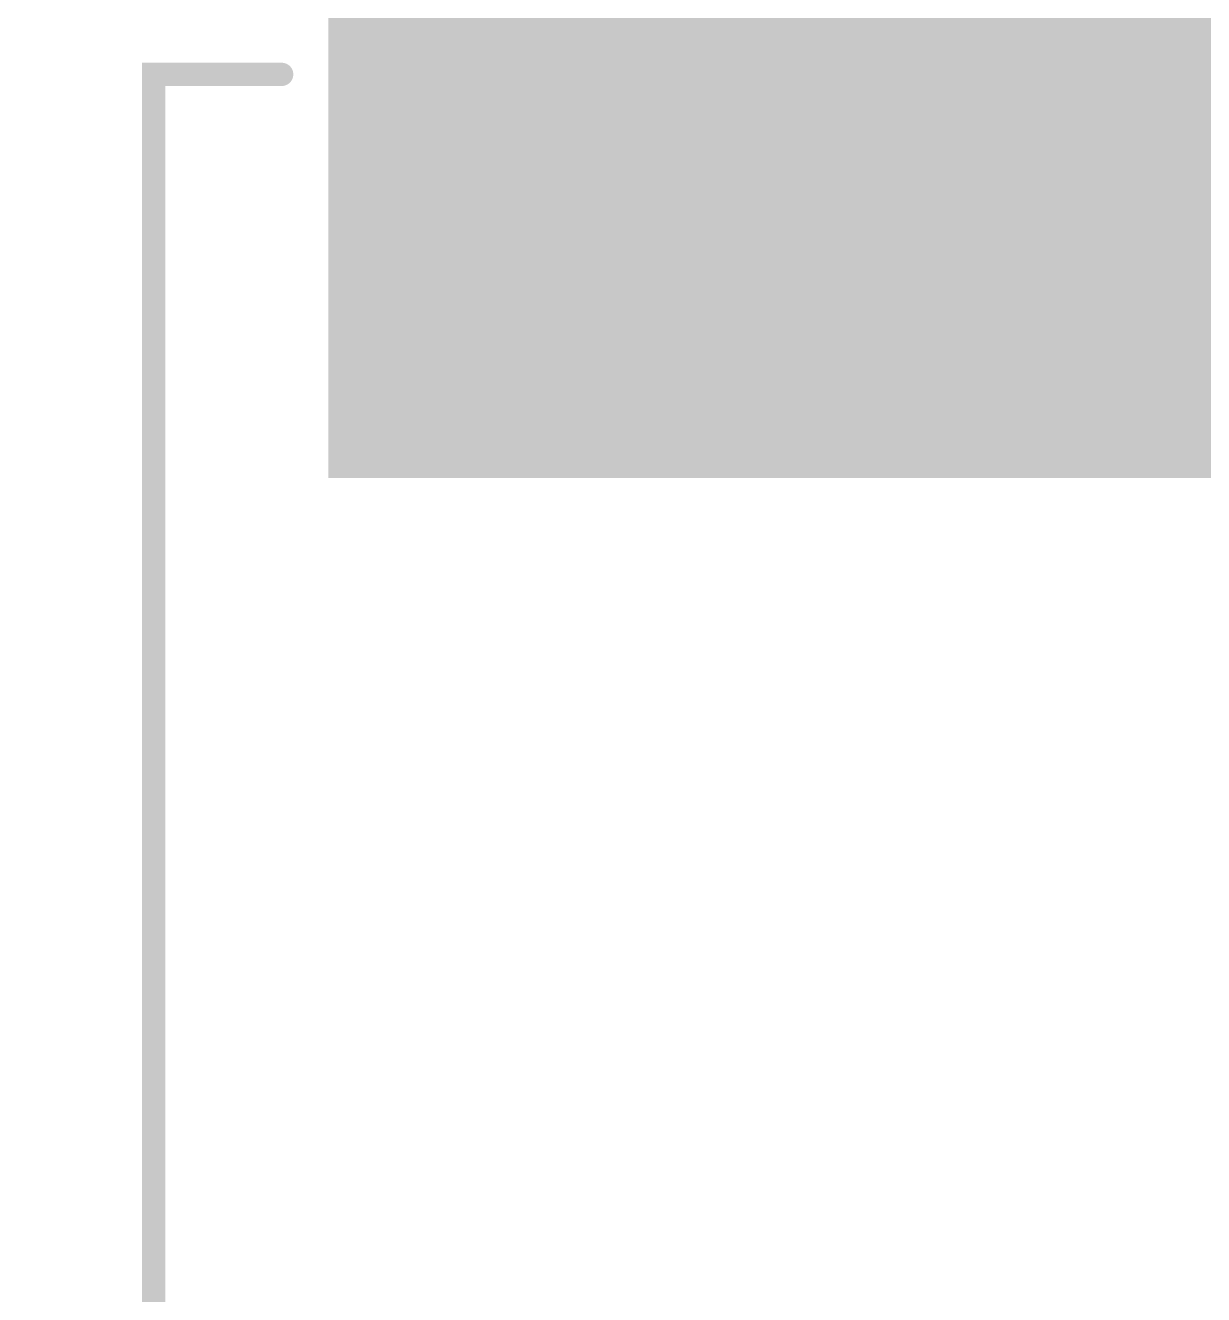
# Model space of a CAD drawing. Extents: x 0 to 127, y 0 to 167.
# Drawn here: x 55.07 to 65.18, y 85.7 to 96.6 of the extents above; entities that cross this region are included whole.
import ezdxf

# ---------------------------------------------------------------- set-up
doc = ezdxf.new("R2010")
doc.units = 0
for name, color, linetype in [('DRIL_NPLTE_THRU_01', 3, 'CONTINUOUS'), ('PADS_INNER', 106, 'CONTINUOUS'), ('PADS_TOP', 106, 'CONTINUOUS'), ('PART_TOP_2DLINE_126', 222, 'CONTINUOUS')]:
    doc.layers.add(name, color=color, linetype=linetype)

# ---------------------------------------------------------------- blocks, each defined once
blk = doc.blocks.new('SMOOTH_0$2')
at = {"const_width": 0.1}
blk.add_lwpolyline([(-0.05, 0, 1), (0.05, 0, 1)], format="xyb", close=True, dxfattribs=at)
blk = doc.blocks.new('PART_BODY_TOP_3367')
at = {"layer": 'PART_TOP_2DLINE_126', "const_width": 0.2}
blk.add_lwpolyline([(-8.55, -7.5), (-8.55, -8.6), (8.55, -8.6), (8.55, -7.5)], dxfattribs=at)
at = {"layer": 'PART_TOP_2DLINE_126'}
for p in [(-8.55, -7.5), (-8.55, -8.6)]:
    blk.add_blockref('SMOOTH_0$2', p, dxfattribs=at)
blk = doc.blocks.new('DRIL_HOLE_0')
blk.add_lwpolyline([(0, 0, 1), (0, 0, 1)], format="xyb", close=True)
blk = doc.blocks.new('PAD_0')
blk.add_lwpolyline([(0, 0, 1), (0, 0, 1)], format="xyb", close=True)
blk = doc.blocks.new('PAD_23')
at = {"const_width": 5.2}
blk.add_lwpolyline([(-7.1, 0), (7.1, 0)], dxfattribs=at)
blk = doc.blocks.new('STK_TOP_34')
at = {"layer": 'DRIL_NPLTE_THRU_01'}
blk.add_blockref('DRIL_HOLE_0', (0, 0), dxfattribs=at)
at = {"layer": 'PADS_INNER'}
blk.add_blockref('PAD_0', (0, 0), dxfattribs=at)
at = {"layer": 'PADS_TOP', "rotation": 90}
blk.add_blockref('PAD_23', (0, 0), dxfattribs=at)
blk = doc.blocks.new('SYM_TOP_30')
for name, p in [('STK_TOP_34', (-7.685, 0)), ('PART_BODY_TOP_3367', (0, 0))]:
    blk.add_blockref(name, p)
blk = doc.blocks.new('PART_TOP_139')
blk.add_blockref('SYM_TOP_30', (0, 0))

msp = doc.modelspace()

# ---------------------------------------------------------------- block references
at = {"rotation": 270}
msp.add_blockref('PART_TOP_139', (64.77, 87.63), dxfattribs=at)

doc.saveas('drawing.dxf')
